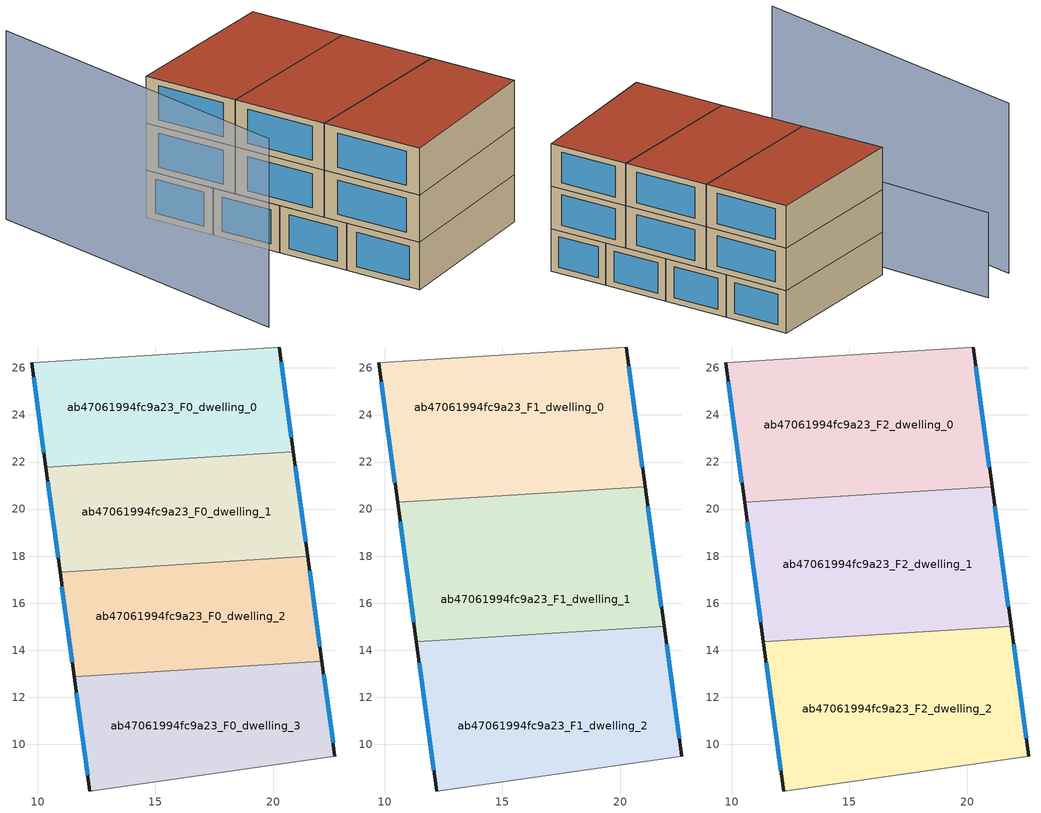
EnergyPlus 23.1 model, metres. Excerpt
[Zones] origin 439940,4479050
ab47061994fc9a23_F0_dwelling_0
 floor ground (EU_floor_Construction): 20.25,26.89 20.86,22.44 10.34,21.77 9.74,26.23 z0
 wall outside (EU_wall_Construction): 20.86,22.44 20.25,26.89 / 9.74,26.23 10.34,21.77 z0:3
 wall adiabatic (EU_wall_Construction): 20.25,26.89 9.74,26.23 z0:3
 wall to ab47061994fc9a23_F0_dwelling_1 (EU_wall_Construction): 10.34,21.77 20.86,22.44 z0:3
 window (EU_Window_Construction): 20.77,23.05 20.33,26.27 / 9.82,25.61 10.26,22.39 z0.42:2.58
ab47061994fc9a23_F0_dwelling_1
 floor ground (EU_floor_Construction): 20.86,22.44 21.46,17.99 10.95,17.33 10.34,21.77 z0
 wall outside (EU_wall_Construction): 21.46,17.99 20.86,22.44 / 10.34,21.77 10.95,17.33 z0:3
 wall to ab47061994fc9a23_F0_dwelling_2 (EU_wall_Construction): 10.95,17.33 21.46,17.99 z0:3
 window (EU_Window_Construction): 21.38,18.61 20.94,21.82 / 10.43,21.16 10.86,17.94 z0.42:2.58
ab47061994fc9a23_F0_dwelling_2
 floor ground (EU_floor_Construction): 21.46,17.99 22.07,13.54 11.55,12.88 10.95,17.33 z0
 wall outside (EU_wall_Construction): 22.07,13.54 21.46,17.99 / 10.95,17.33 11.55,12.88 z0:3
 wall to ab47061994fc9a23_F0_dwelling_3 (EU_wall_Construction): 11.55,12.88 22.07,13.54 z0:3
 window (EU_Window_Construction): 21.99,14.16 21.55,17.37 / 11.03,16.71 11.46,13.5 z0.42:2.58
ab47061994fc9a23_F0_dwelling_3
 floor ground (EU_floor_Construction): 22.07,13.54 22.62,9.5 12.21,8.02 11.55,12.88 z0
 wall outside (EU_wall_Construction): 22.62,9.5 22.07,13.54 / 11.55,12.88 12.21,8.02 z0:3
 wall adiabatic (EU_wall_Construction): 12.21,8.02 22.62,9.5 z0:3
 window (EU_Window_Construction): 22.54,10.07 22.15,12.98 / 11.64,12.2 12.11,8.7 z0.42:2.58
ab47061994fc9a23_F1_dwelling_0
 floor to ab47061994fc9a23_F0_dwelling_0 (EU_floor_Construction): 20.25,26.89 20.86,22.44 10.34,21.77 9.74,26.23 z3
 floor to ab47061994fc9a23_F0_dwelling_1 (EU_floor_Construction): 20.86,22.44 21.06,20.95 10.54,20.29 10.34,21.77 z3
 wall outside (EU_wall_Construction): 21.06,20.95 20.25,26.89 / 9.74,26.23 10.54,20.29 z3:6
 wall adiabatic (EU_wall_Construction): 20.25,26.89 9.74,26.23 z3:6
 wall to ab47061994fc9a23_F1_dwelling_1 (EU_wall_Construction): 10.54,20.29 21.06,20.95 z3:6
 window (EU_Window_Construction): 20.95,21.78 20.36,26.06 / 9.85,25.4 10.43,21.11 z3.42:5.58
ab47061994fc9a23_F1_dwelling_1
 floor to ab47061994fc9a23_F0_dwelling_1 (EU_floor_Construction): 21.06,20.95 21.46,17.99 10.95,17.33 10.54,20.29 z3
 floor to ab47061994fc9a23_F0_dwelling_2 (EU_floor_Construction): 21.46,17.99 21.87,15.02 11.35,14.36 10.95,17.33 z3
 wall outside (EU_wall_Construction): 21.87,15.02 21.06,20.95 / 10.54,20.29 11.35,14.36 z3:6
 wall to ab47061994fc9a23_F1_dwelling_2 (EU_wall_Construction): 11.35,14.36 21.87,15.02 z3:6
 window (EU_Window_Construction): 21.76,15.85 21.17,20.13 / 10.66,19.47 11.24,15.18 z3.42:5.58
ab47061994fc9a23_F1_dwelling_2
 floor to ab47061994fc9a23_F0_dwelling_2 (EU_floor_Construction): 21.87,15.02 22.07,13.54 11.55,12.88 11.35,14.36 z3
 floor to ab47061994fc9a23_F0_dwelling_3 (EU_floor_Construction): 22.07,13.54 22.62,9.5 12.21,8.02 11.55,12.88 z3
 wall outside (EU_wall_Construction): 22.62,9.5 21.87,15.02 / 11.35,14.36 12.21,8.02 z3:6
 wall adiabatic (EU_wall_Construction): 12.21,8.02 22.62,9.5 z3:6
 window (EU_Window_Construction): 22.52,10.27 21.97,14.26 / 11.47,13.48 12.09,8.9 z3.42:5.58
ab47061994fc9a23_F2_dwelling_0
 floor to ab47061994fc9a23_F1_dwelling_0 (EU_floor_Construction): 20.25,26.89 21.06,20.95 10.54,20.29 9.74,26.23 z6
 wall outside (EU_wall_Construction): 21.06,20.95 20.25,26.89 / 9.74,26.23 10.54,20.29 z6:9
 wall adiabatic (EU_wall_Construction): 20.25,26.89 9.74,26.23 z6:9
 wall to ab47061994fc9a23_F2_dwelling_1 (EU_wall_Construction): 10.54,20.29 21.06,20.95 z6:9
 window (EU_Window_Construction): 20.95,21.78 20.36,26.06 / 9.85,25.4 10.43,21.11 z6.42:8.58
 roof outside (EU_roof_Construction): 21.06,20.95 20.25,26.89 9.74,26.23 10.54,20.29 z9
ab47061994fc9a23_F2_dwelling_1
 floor to ab47061994fc9a23_F1_dwelling_1 (EU_floor_Construction): 21.06,20.95 21.87,15.02 11.35,14.36 10.54,20.29 z6
 wall outside (EU_wall_Construction): 21.87,15.02 21.06,20.95 / 10.54,20.29 11.35,14.36 z6:9
 wall to ab47061994fc9a23_F2_dwelling_2 (EU_wall_Construction): 11.35,14.36 21.87,15.02 z6:9
 window (EU_Window_Construction): 21.76,15.85 21.17,20.13 / 10.66,19.47 11.24,15.18 z6.42:8.58
 roof outside (EU_roof_Construction): 21.87,15.02 21.06,20.95 10.54,20.29 11.35,14.36 z9
ab47061994fc9a23_F2_dwelling_2
 floor to ab47061994fc9a23_F1_dwelling_2 (EU_floor_Construction): 21.87,15.02 22.62,9.5 12.2,8.02 11.35,14.36 z6
 wall outside (EU_wall_Construction): 22.62,9.5 21.87,15.02 / 11.35,14.36 12.21,8.02 z6:9
 wall adiabatic (EU_wall_Construction): 12.21,8.02 22.62,9.5 z6:9
 window (EU_Window_Construction): 22.52,10.27 21.97,14.26 / 11.47,13.48 12.09,8.9 z6.42:8.58
 roof outside (EU_roof_Construction): 22.62,9.5 21.87,15.02 11.35,14.36 12.21,8.02 z9
shading: 8.86,25.17 8.07,33.57 z0:6; 4.46,32.31 2.86,11.57 z0:12
[Building]
EU S2 Campaign: North Axis=0; Terrain=City; Solar Distribution=FullExterior
[Site:Location]
Madrid: Latitude=40.5; Longitude=-3.5; Time Zone=1; Elevation=609
[SizingPeriod:WeatherFileDays]
AnnualSizingPeriod: Begin Month=1; Begin Day of Month=1; End Month=12; End Day of Month=31; Day of Week for Start Day=Monday; Use Weather File Daylight Saving Period=No; Use Weather File Rain and Snow Indicators=No
[MATERIAL]
EU_InternalMass_Material: Roughness=MediumRough; Thickness=0.1; Conductivity=1; Density=1800; Specific Heat=900; Thermal Absorptance=0.9; Solar Absorptance=0.7; Visible Absorptance=0.7
[MATERIAL:NOMASS] Roughness=MediumRough; Thermal Absorptance=0.9; Solar Absorptance=0.7; Visible Absorptance=0.7
Name | Thermal Resistance
EU_wall_NoMass | 1.60022
EU_roof_NoMass | 1.57597
EU_floor_NoMass | 0.470652
[WINDOWMATERIAL:SIMPLEGLAZINGSYSTEM]
EU_Window_SimpleGlazing: UFactor=3.28802; Solar Heat Gain Coefficient=0.85; Visible Transmittance=0.85
[CONSTRUCTION]
EU_wall_Construction: EU_wall_NoMass
EU_roof_Construction: EU_roof_NoMass
EU_floor_Construction: EU_floor_NoMass
EU_InternalMass_Construction: EU_InternalMass_Material
EU_Window_Construction: EU_Window_SimpleGlazing
[ZONE] Type=1; Multiplier=1; Ceiling Height=autocalculate; Floor Area=autocalculate; Part of Total Floor Area=Yes
Name | Volume
ab47061994fc9a23_F0_dwelling_0 | 141.567
ab47061994fc9a23_F1_dwelling_0; ab47061994fc9a23_F2_dwelling_0; ab47061994fc9a23_F1_dwelling_2 | 188.743
ab47061994fc9a23_F0_dwelling_1 | 141.546
ab47061994fc9a23_F1_dwelling_1 | 188.729
ab47061994fc9a23_F2_dwelling_1 | 188.736
ab47061994fc9a23_F0_dwelling_2 | 141.55
ab47061994fc9a23_F2_dwelling_2 | 188.748
ab47061994fc9a23_F0_dwelling_3 | 141.564
[INTERNALMASS] Construction=EU_InternalMass_Construction
Name | Zone or ZoneList | Surface Area
ab47061994fc9a23_F0_dwelling_0_EU_InternalMass | ab47061994fc9a23_F0_dwelling_0 | 47.1888
ab47061994fc9a23_F0_dwelling_1_EU_InternalMass | ab47061994fc9a23_F0_dwelling_1 | 47.1818
ab47061994fc9a23_F0_dwelling_2_EU_InternalMass | ab47061994fc9a23_F0_dwelling_2 | 47.1835
ab47061994fc9a23_F0_dwelling_3_EU_InternalMass | ab47061994fc9a23_F0_dwelling_3 | 47.1877
ab47061994fc9a23_F1_dwelling_0_EU_InternalMass | ab47061994fc9a23_F1_dwelling_0 | 62.9143
ab47061994fc9a23_F1_dwelling_1_EU_InternalMass | ab47061994fc9a23_F1_dwelling_1 | 62.9118
ab47061994fc9a23_F1_dwelling_2_EU_InternalMass | ab47061994fc9a23_F1_dwelling_2 | 62.9159
ab47061994fc9a23_F2_dwelling_0_EU_InternalMass | ab47061994fc9a23_F2_dwelling_0 | 62.9143
ab47061994fc9a23_F2_dwelling_1_EU_InternalMass | ab47061994fc9a23_F2_dwelling_1 | 62.9118
ab47061994fc9a23_F2_dwelling_2_EU_InternalMass | ab47061994fc9a23_F2_dwelling_2 | 62.9159
[OTHEREQUIPMENT] Fuel Type=Electricity; Design Level Calculation Method=Watts/Area; Power per Zone Floor Area=1; Fraction Latent=0; Fraction Radiant=0; Fraction Lost=0; Carbon Dioxide Generation Rate=0; EndUse Subcategory=EU_Step8_InternalGains
Name | Zone or ZoneList or Space or SpaceList | Schedule
EU_Step8_InternalGain_ab47061994fc9a23_F0_dwelling_0_f000 | ab47061994fc9a23_F0_dwelling_0 | EU_Step8_GainSchedule_ab47061994fc9a23_F0_dwelling_0_f000
EU_Step8_InternalGain_ab47061994fc9a23_F0_dwelling_1_f000 | ab47061994fc9a23_F0_dwelling_1 | EU_Step8_GainSchedule_ab47061994fc9a23_F0_dwelling_1_f000
EU_Step8_InternalGain_ab47061994fc9a23_F0_dwelling_2_f000 | ab47061994fc9a23_F0_dwelling_2 | EU_Step8_GainSchedule_ab47061994fc9a23_F0_dwelling_2_f000
EU_Step8_InternalGain_ab47061994fc9a23_F0_dwelling_3_f000 | ab47061994fc9a23_F0_dwelling_3 | EU_Step8_GainSchedule_ab47061994fc9a23_F0_dwelling_3_f000
EU_Step8_InternalGain_ab47061994fc9a23_F1_dwelling_0_f000 | ab47061994fc9a23_F1_dwelling_0 | EU_Step8_GainSchedule_ab47061994fc9a23_F1_dwelling_0_f000
EU_Step8_InternalGain_ab47061994fc9a23_F1_dwelling_1_f000 | ab47061994fc9a23_F1_dwelling_1 | EU_Step8_GainSchedule_ab47061994fc9a23_F1_dwelling_1_f000
EU_Step8_InternalGain_ab47061994fc9a23_F1_dwelling_2_f000 | ab47061994fc9a23_F1_dwelling_2 | EU_Step8_GainSchedule_ab47061994fc9a23_F1_dwelling_2_f000
EU_Step8_InternalGain_ab47061994fc9a23_F2_dwelling_0_f000 | ab47061994fc9a23_F2_dwelling_0 | EU_Step8_GainSchedule_ab47061994fc9a23_F2_dwelling_0_f000
EU_Step8_InternalGain_ab47061994fc9a23_F2_dwelling_1_f000 | ab47061994fc9a23_F2_dwelling_1 | EU_Step8_GainSchedule_ab47061994fc9a23_F2_dwelling_1_f000
EU_Step8_InternalGain_ab47061994fc9a23_F2_dwelling_2_f000 | ab47061994fc9a23_F2_dwelling_2 | EU_Step8_GainSchedule_ab47061994fc9a23_F2_dwelling_2_f000
[ZONEVENTILATION:DESIGNFLOWRATE] Schedule=EU_AlwaysOn; Design Flow Rate Calculation Method=AirChanges/Hour; Air Changes per Hour=0.480704; Ventilation Type=Natural; Fan Pressure Rise=0; Fan Total Efficiency=1; Constant Term Coefficient=1; Temperature Term Coefficient=0; Velocity Term Coefficient=0; Velocity Squared Term Coefficient=0; Minimum Indoor Temperature=-100; Maximum Indoor Temperature=100; Delta Temperature=-100; Minimum Outdoor Temperature=-100; Maximum Outdoor Temperature=100; Maximum Wind Speed=40
Name | Zone or ZoneList or Space or SpaceList
EU_ConstantAir_ab47061994fc9a23_F0_dwelling_0 | ab47061994fc9a23_F0_dwelling_0
EU_ConstantAir_ab47061994fc9a23_F0_dwelling_1 | ab47061994fc9a23_F0_dwelling_1
EU_ConstantAir_ab47061994fc9a23_F0_dwelling_2 | ab47061994fc9a23_F0_dwelling_2
EU_ConstantAir_ab47061994fc9a23_F0_dwelling_3 | ab47061994fc9a23_F0_dwelling_3
EU_ConstantAir_ab47061994fc9a23_F1_dwelling_0 | ab47061994fc9a23_F1_dwelling_0
EU_ConstantAir_ab47061994fc9a23_F1_dwelling_1 | ab47061994fc9a23_F1_dwelling_1
EU_ConstantAir_ab47061994fc9a23_F1_dwelling_2 | ab47061994fc9a23_F1_dwelling_2
EU_ConstantAir_ab47061994fc9a23_F2_dwelling_0 | ab47061994fc9a23_F2_dwelling_0
EU_ConstantAir_ab47061994fc9a23_F2_dwelling_1 | ab47061994fc9a23_F2_dwelling_1
EU_ConstantAir_ab47061994fc9a23_F2_dwelling_2 | ab47061994fc9a23_F2_dwelling_2
[HVACTEMPLATE:THERMOSTAT] Constant Heating Setpoint=20; Constant Cooling Setpoint=50
EU_HeatOnly_ab47061994fc9a23_F0_dwelling_0; EU_HeatOnly_ab47061994fc9a23_F0_dwelling_1; EU_HeatOnly_ab47061994fc9a23_F0_dwelling_2; EU_HeatOnly_ab47061994fc9a23_F0_dwelling_3; EU_HeatOnly_ab47061994fc9a23_F1_dwelling_0; EU_HeatOnly_ab47061994fc9a23_F1_dwelling_1; EU_HeatOnly_ab47061994fc9a23_F1_dwelling_2; EU_HeatOnly_ab47061994fc9a23_F2_dwelling_0; EU_HeatOnly_ab47061994fc9a23_F2_dwelling_1; EU_HeatOnly_ab47061994fc9a23_F2_dwelling_2
[HVACTEMPLATE:ZONE:IDEALLOADSAIRSYSTEM] System Availability Schedule=EU_AlwaysOn; Maximum Heating Supply Air Temperature=50; Minimum Cooling Supply Air Temperature=13; Maximum Heating Supply Air Humidity Ratio=0.0156; Minimum Cooling Supply Air Humidity Ratio=0.0077; Heating Limit=NoLimit; Cooling Limit=NoLimit; Heating Availability Schedule=EU_AlwaysOn; Cooling Availability Schedule=EU_CoolingOff; Dehumidification Control Type=ConstantSensibleHeatRatio; Cooling Sensible Heat Ratio=0.7; Dehumidification Setpoint=60; Humidification Control Type=None; Humidification Setpoint=30; Outdoor Air Method=None; Outdoor Air Flow Rate per Person=0.00944; Outdoor Air Flow Rate per Zone Floor Area=0; Outdoor Air Flow Rate per Zone=0; Demand Controlled Ventilation Type=None; Outdoor Air Economizer Type=NoEconomizer; Heat Recovery Type=None; Sensible Heat Recovery Effectiveness=0.7; Latent Heat Recovery Effectiveness=0.65
Name | Template Thermostat
ab47061994fc9a23_F0_dwelling_0 | EU_HeatOnly_ab47061994fc9a23_F0_dwelling_0
ab47061994fc9a23_F0_dwelling_1 | EU_HeatOnly_ab47061994fc9a23_F0_dwelling_1
ab47061994fc9a23_F0_dwelling_2 | EU_HeatOnly_ab47061994fc9a23_F0_dwelling_2
ab47061994fc9a23_F0_dwelling_3 | EU_HeatOnly_ab47061994fc9a23_F0_dwelling_3
ab47061994fc9a23_F1_dwelling_0 | EU_HeatOnly_ab47061994fc9a23_F1_dwelling_0
ab47061994fc9a23_F1_dwelling_1 | EU_HeatOnly_ab47061994fc9a23_F1_dwelling_1
ab47061994fc9a23_F1_dwelling_2 | EU_HeatOnly_ab47061994fc9a23_F1_dwelling_2
ab47061994fc9a23_F2_dwelling_0 | EU_HeatOnly_ab47061994fc9a23_F2_dwelling_0
ab47061994fc9a23_F2_dwelling_1 | EU_HeatOnly_ab47061994fc9a23_F2_dwelling_1
ab47061994fc9a23_F2_dwelling_2 | EU_HeatOnly_ab47061994fc9a23_F2_dwelling_2
[SIZING:ZONE] Zone Cooling Design Supply Air Temperature Input Method=SupplyAirTemperature; Zone Cooling Design Supply Air Temperature=13; Zone Heating Design Supply Air Temperature Input Method=SupplyAirTemperature; Zone Heating Design Supply Air Temperature=50; Zone Cooling Design Supply Air Humidity Ratio=0.008; Zone Heating Design Supply Air Humidity Ratio=0.008; Cooling Design Air Flow Method=DesignDay; Cooling Design Air Flow Rate=0; Cooling Minimum Air Flow per Zone Floor Area=0.000762; Cooling Minimum Air Flow=0; Cooling Minimum Air Flow Fraction=0.2; Heating Design Air Flow Method=DesignDay; Heating Design Air Flow Rate=0; Heating Maximum Air Flow per Zone Floor Area=0.002032; Heating Maximum Air Flow=0.141576; Heating Maximum Air Flow Fraction=0.3; Account for Dedicated Outdoor Air System=No; Dedicated Outdoor Air System Control Strategy=NeutralSupplyAir; Dedicated Outdoor Air Low Setpoint Temperature for Design=autosize; Dedicated Outdoor Air High Setpoint Temperature for Design=autosize; Zone Load Sizing Method=Sensible Load Only No Latent Load; Zone Latent Cooling Design Supply Air Humidity Ratio Input Method=HumidityRatioDifference; Zone Cooling Design Supply Air Humidity Ratio Difference=0.005; Zone Latent Heating Design Supply Air Humidity Ratio Input Method=HumidityRatioDifference; Zone Humidification Design Supply Air Humidity Ratio Difference=0.005
ab47061994fc9a23_F0_dwelling_0; ab47061994fc9a23_F0_dwelling_1; ab47061994fc9a23_F0_dwelling_2; ab47061994fc9a23_F0_dwelling_3; ab47061994fc9a23_F1_dwelling_0; ab47061994fc9a23_F1_dwelling_1; ab47061994fc9a23_F1_dwelling_2; ab47061994fc9a23_F2_dwelling_0; ab47061994fc9a23_F2_dwelling_1; ab47061994fc9a23_F2_dwelling_2
[SCHEDULE:CONSTANT]
Name | Hourly Value
EU_AlwaysOn | 1
EU_CoolingOff | 0
[SCHEDULE:FILE] Column Number=1; Rows to Skip at Top=0; Number of Hours of Data=8760; Column Separator=Comma; Interpolate to Timestep=No; Minutes per Item=60; Adjust Schedule for Daylight Savings=Yes
Name | File
EU_Step8_GainSchedule_ab47061994fc9a23_F0_dwelling_0_f000 | ../../schedules/ab47061994fc9a23/ab47061994fc9a23_F0_dwelling_0_f000_gain.csv
EU_Step8_GainSchedule_ab47061994fc9a23_F0_dwelling_1_f000 | ../../schedules/ab47061994fc9a23/ab47061994fc9a23_F0_dwelling_1_f000_gain.csv
EU_Step8_GainSchedule_ab47061994fc9a23_F0_dwelling_2_f000 | ../../schedules/ab47061994fc9a23/ab47061994fc9a23_F0_dwelling_2_f000_gain.csv
EU_Step8_GainSchedule_ab47061994fc9a23_F0_dwelling_3_f000 | ../../schedules/ab47061994fc9a23/ab47061994fc9a23_F0_dwelling_3_f000_gain.csv
EU_Step8_GainSchedule_ab47061994fc9a23_F1_dwelling_0_f000 | ../../schedules/ab47061994fc9a23/ab47061994fc9a23_F1_dwelling_0_f000_gain.csv
EU_Step8_GainSchedule_ab47061994fc9a23_F1_dwelling_1_f000 | ../../schedules/ab47061994fc9a23/ab47061994fc9a23_F1_dwelling_1_f000_gain.csv
EU_Step8_GainSchedule_ab47061994fc9a23_F1_dwelling_2_f000 | ../../schedules/ab47061994fc9a23/ab47061994fc9a23_F1_dwelling_2_f000_gain.csv
EU_Step8_GainSchedule_ab47061994fc9a23_F2_dwelling_0_f000 | ../../schedules/ab47061994fc9a23/ab47061994fc9a23_F2_dwelling_0_f000_gain.csv
EU_Step8_GainSchedule_ab47061994fc9a23_F2_dwelling_1_f000 | ../../schedules/ab47061994fc9a23/ab47061994fc9a23_F2_dwelling_1_f000_gain.csv
EU_Step8_GainSchedule_ab47061994fc9a23_F2_dwelling_2_f000 | ../../schedules/ab47061994fc9a23/ab47061994fc9a23_F2_dwelling_2_f000_gain.csv
